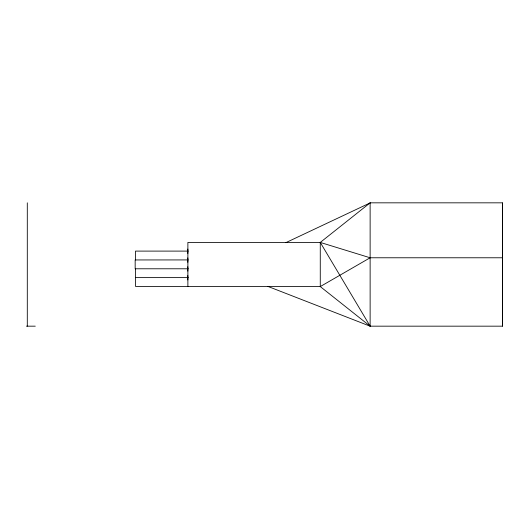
<?xml version="1.0" encoding="UTF-8"?>
<svg xmlns="http://www.w3.org/2000/svg" width="529" height="529" viewBox="0 0 529 529"><rect width="100%" height="100%" fill="white"/><g stroke="black" fill="none" stroke-linecap="round" stroke-linejoin="round"><path stroke-width="0.79" d="M502.55 257.775L370.128 257.775L320.27 286.573L187.881 286.573L187.881 242.427L320.27 242.427L370.128 202.832L502.55 202.832L502.55 326.168L370.062 326.168L267.972 286.44M285.819 242.666L370.062 202.938M188.139 251.103L135.497 251.103L135.497 259.931M188.139 259.931L135.166 259.951L135.166 268.785L188.185 268.785M135.543 277.613L188.185 277.613M188.185 286.44L135.543 286.44L135.543 268.785M26.45 326.168L35.278 326.168M370.128 202.832L370.128 326.168L320.27 286.573L320.27 242.427L370.128 257.775M320.27 242.427L370.128 326.168M502.49 202.938L502.49 326.168M187.841 249.053L187.841 253.464M187.841 257.881L187.841 262.291M187.841 266.709L187.841 271.119M187.841 275.536L187.841 279.953M27.296 202.832L27.296 326.168"/></g></svg>
